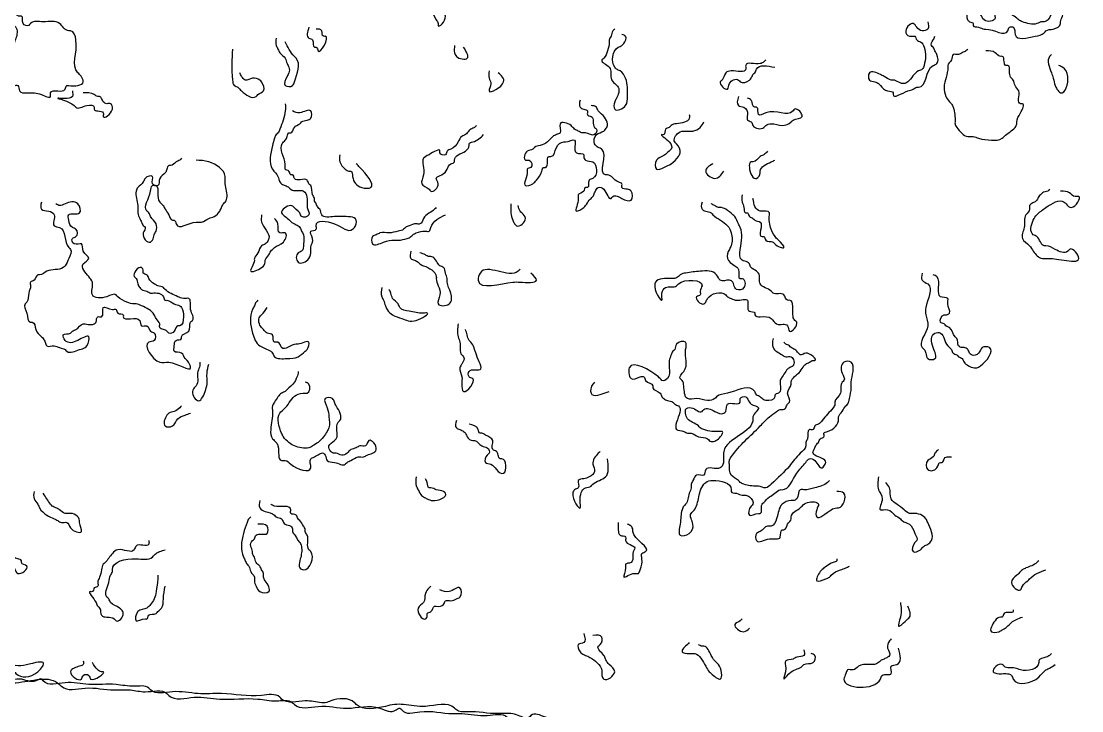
# Model space of a CAD drawing. Header units: metres. Extents: x 0 to 100, y 0 to 141.
# Drawn here: x 85.45 to 100.02, y 53.09 to 62.56 of the extents above; entities that cross this region are included whole.
import ezdxf

# ---------------------------------------------------------------- set-up
doc = ezdxf.new("R2010")
doc.units = ezdxf.units.M

msp = doc.modelspace()

# ---------------------------------------------------------------- linework, layer by layer
for points in [[(90.95, 63.35), (90.95, 63.25), (91.025, 63.15), (91.075, 63.075), (91.125, 63.075), (91.15, 63.025), (91.175, 62.925), (91.125, 62.875), (91.15, 62.575), (91.175, 62.525), (91.175, 62.5), (91.275, 62.625), (91.25, 62.7), (91.275, 62.725), (91.3, 62.95), (91.325, 63.05), (91.275, 63.1), (91.25, 63.225), (91.125, 63.25), (91.125, 63.275), (91.1, 63.325)], [(99.75, 63.275), (99.75, 63.25), (99.675, 63.225), (99.65, 63), (99.675, 63), (99.7, 62.825), (99.675, 62.75), (99.625, 62.7), (99.55, 62.575), (99.5, 62.55), (99.475, 62.55), (99.4, 62.525), (99.2, 62.55), (99.15, 62.575), (99.125, 62.6), (99.05, 62.65), (99, 62.775), (99, 62.825), (98.95, 62.9), (98.8, 62.95), (98.8, 62.825), (98.875, 62.675), (98.825, 62.65), (98.825, 62.6), (98.675, 62.575), (98.625, 62.65), (98.575, 62.675), (98.45, 62.675), (98.475, 62.55), (98.525, 62.525), (98.525, 62.5), (98.6, 62.475), (98.675, 62.45), (98.7, 62.45), (99, 62.425), (99.025, 62.475), (99.075, 62.475), (99.1, 62.375), (99.375, 62.35), (99.5, 62.4), (99.525, 62.425), (99.625, 62.45), (99.725, 62.525), (99.725, 62.55), (99.75, 62.625), (99.775, 62.7), (99.8, 62.725), (99.825, 63.075), (99.85, 63.15)], [(85.075, 62.875), (85.025, 62.825), (84.95, 62.8), (84.85, 62.725), (84.825, 62.7), (84.925, 62.6), (85.1, 62.675), (85.2, 62.575), (85.3, 62.525), (85.375, 62.475), (85.375, 62.325), (85.35, 62.25), (85.325, 61.925), (85.35, 61.675), (85.4, 61.675), (85.425, 61.6), (85.525, 61.575), (85.55, 61.575), (85.725, 61.55), (85.85, 61.525), (85.85, 61.575), (85.95, 61.6), (86.05, 61.625), (86.075, 61.675), (86.1, 61.675), (86.3, 61.725), (86.25, 61.825), (86.225, 61.85), (86.2, 62.3), (86.125, 62.425), (86.1, 62.425), (85.975, 62.525), (85.75, 62.55), (85.575, 62.525), (85.55, 62.5), (85.475, 62.525), (85.45, 62.625), (85.425, 62.625), (85.375, 62.65), (85.3, 62.675), (85.25, 62.725), (85.2, 62.8), (85.175, 62.85)], [(97.9, 62.55), (97.9, 62.45), (97.825, 62.425), (97.75, 62.475), (97.7, 62.525), (97.6, 62.4), (97.675, 62.35), (97.725, 62.35), (97.75, 62.3), (97.8, 62.275), (97.85, 62.2), (97.85, 61.95), (97.825, 61.9), (97.775, 61.875), (97.625, 61.725), (97.575, 61.7), (97.425, 61.75), (97.4, 61.75), (97.3, 61.8), (97.25, 61.825), (97.1, 61.85), (97.1, 61.75), (97.175, 61.725), (97.225, 61.7), (97.25, 61.675), (97.35, 61.6), (97.425, 61.575), (97.425, 61.55), (97.625, 61.6), (97.7, 61.625), (97.75, 61.65), (97.775, 61.65), (97.975, 61.95), (98.025, 61.975), (98.025, 62.1), (98, 62.15), (97.975, 62.2), (97.95, 62.225), (97.975, 62.3), (98, 62.35)], [(89.4, 62.475), (89.4, 62.325), (89.45, 62.3), (89.475, 62.2), (89.5, 62.2), (89.525, 62.15), (89.625, 62.35), (89.6, 62.35), (89.575, 62.425), (89.5, 62.45)], [(93.6, 62.45), (93.575, 62.425), (93.55, 62.35), (93.525, 62.3), (93.525, 62.275), (93.5, 62.15), (93.45, 62.05), (93.425, 62.025), (93.525, 61.925), (93.55, 61.775), (93.6, 61.7), (93.65, 61.65), (93.625, 61.5), (93.6, 61.45), (93.6, 61.35), (93.75, 61.4), (93.775, 61.525), (93.775, 61.65), (93.75, 61.775), (93.675, 61.875), (93.625, 61.9), (93.6, 61.925), (93.65, 62.2), (93.7, 62.225), (93.725, 62.25), (93.75, 62.35), (93.7, 62.375)], [(88.95, 62.325), (88.95, 62.225), (88.975, 62.175), (89, 62.125), (89.075, 62.05), (89.1, 61.975), (89.125, 61.925), (89.125, 61.85), (89.1, 61.8), (89.075, 61.675), (89.175, 61.675), (89.2, 61.725), (89.225, 62.05), (89.2, 62.075), (89.075, 62.275)], [(91.4, 62.225), (91.4, 62.125), (91.425, 62.075), (91.575, 62.05), (91.525, 62.2)], [(88.35, 62.175), (88.35, 61.75), (88.375, 61.675), (88.425, 61.65), (88.45, 61.625), (88.475, 61.6), (88.675, 61.525), (88.7, 61.55), (88.775, 61.6), (88.75, 61.725), (88.725, 61.75), (88.625, 61.775), (88.525, 61.75), (88.475, 61.8), (88.45, 61.85)], [(98.45, 62.175), (98.425, 62.15), (98.375, 62.125), (98.325, 62.1), (98.25, 62.1), (98.225, 62.025), (98.175, 61.95), (98.175, 61.925), (98.125, 61.65), (98.15, 61.525), (98.2, 61.45), (98.225, 61.425), (98.25, 61.375), (98.275, 61.175), (98.275, 61.15), (98.3, 61.1), (98.45, 60.975), (98.525, 60.975), (98.6, 60.95), (98.775, 60.925), (98.925, 60.95), (98.95, 60.975), (99.1, 61.1), (99.125, 61.15), (99.125, 61.175), (99.175, 61.3), (99.2, 61.425), (99.175, 61.425), (99.15, 61.6), (99.1, 61.675), (99.075, 61.75), (99.05, 61.775), (99.025, 61.85), (99, 61.95), (98.975, 61.95), (98.95, 62), (98.925, 62.075), (98.9, 62.075), (98.825, 62.125), (98.7, 62.15)], [(99.6, 62.1), (99.575, 62.075), (99.6, 61.85), (99.625, 61.775), (99.65, 61.675), (99.675, 61.625), (99.725, 61.575), (99.825, 61.8), (99.75, 61.925), (99.7, 61.95)], [(95.675, 62.025), (95.65, 62), (95.6, 61.975), (95.4, 61.95), (95.4, 61.9), (95.2, 61.875), (95.125, 61.85), (95.075, 61.75), (95.05, 61.725), (95.15, 61.625), (95.175, 61.7), (95.3, 61.75), (95.325, 61.725), (95.45, 61.75), (95.475, 61.775), (95.5, 61.825), (95.525, 61.85), (95.55, 61.9), (95.8, 61.925)], [(91.875, 61.875), (91.875, 61.775), (91.9, 61.7), (91.875, 61.6), (92.075, 61.725), (92, 61.85)], [(86.15, 61.6), (86.15, 61.525), (85.95, 61.5), (86.175, 61.4), (86.2, 61.375), (86.35, 61.4), (86.45, 61.375), (86.45, 61.35), (86.5, 61.325), (86.575, 61.3), (86.575, 61.25), (86.7, 61.35), (86.675, 61.425), (86.625, 61.425), (86.575, 61.45), (86.525, 61.525), (86.5, 61.525), (86.45, 61.55), (86.3, 61.575)], [(95.3, 61.525), (95.3, 61.4), (95.375, 61.375), (95.425, 61.275), (95.425, 61.2), (95.475, 61.175), (95.5, 61.125), (95.65, 61.1), (95.675, 61.125), (95.75, 61.15), (95.9, 61.125), (96.025, 61.175), (96.05, 61.2), (96.175, 61.25), (96.075, 61.35), (96.05, 61.325), (95.675, 61.3), (95.575, 61.275), (95.55, 61.375), (95.525, 61.375), (95.475, 61.475), (95.425, 61.5)], [(89.075, 61.425), (89.075, 61.325), (89, 61.075), (88.975, 61.025), (88.95, 61), (88.925, 60.95), (88.9, 60.85), (88.9, 60.525), (88.975, 60.425), (89, 60.35), (89.025, 60.325), (89.075, 60.3), (89.125, 60.275), (89.15, 60.25), (89.325, 60.225), (89.375, 60.025), (89.375, 60), (89.4, 59.9), (89.3, 59.875), (89.275, 59.925), (89.25, 59.95), (89.15, 60.025), (89.025, 59.925), (89.075, 59.875), (89.2, 59.775), (89.25, 59.75), (89.275, 59.725), (89.3, 59.675), (89.325, 59.625), (89.325, 59.5), (89.3, 59.4), (89.25, 59.375), (89.25, 59.25), (89.4, 59.3), (89.425, 59.4), (89.425, 59.45), (89.45, 59.575), (89.425, 59.675), (89.5, 59.7), (89.5, 59.75), (89.75, 59.775), (90, 59.7), (90.025, 59.725), (90.05, 59.825), (89.85, 59.875), (89.75, 59.875), (89.575, 59.9), (89.55, 59.975), (89.525, 60), (89.5, 60.05), (89.475, 60.1), (89.475, 60.125), (89.45, 60.175), (89.425, 60.3), (89.4, 60.325), (89.375, 60.375), (89.2, 60.4), (89.175, 60.45), (89.15, 60.45), (89.125, 60.5), (89.075, 60.525), (89.075, 60.55), (89.025, 60.85), (89.05, 60.9), (89.075, 60.925), (89.1, 60.975), (89.125, 61.025), (89.15, 61.025), (89.2, 61.1), (89.275, 61.15), (89.3, 61.175), (89.375, 61.2), (89.425, 61.225), (89.425, 61.325), (89.275, 61.3), (89.175, 61.325)], [(93.125, 61.475), (93.125, 61.375), (93.175, 61.35), (93.225, 61.325), (93.225, 61.275), (93.275, 61.25), (93.325, 61.1), (93.35, 61.075), (93.325, 61), (93.2, 61.025), (93.15, 61.025), (93.1, 61.05), (93.05, 61.075), (93.025, 61.1), (93, 61.125), (92.85, 61.15), (92.85, 61.025), (92.8, 61), (92.75, 60.975), (92.675, 60.9), (92.575, 60.85), (92.5, 60.825), (92.475, 60.8), (92.4, 60.775), (92.375, 60.65), (92.425, 60.65), (92.45, 60.55), (92.4, 60.525), (92.4, 60.5), (92.375, 60.3), (92.475, 60.325), (92.525, 60.375), (92.6, 60.5), (92.625, 60.55), (92.65, 60.55), (92.675, 60.6), (92.7, 60.7), (92.725, 60.7), (92.8, 60.825), (92.9, 60.9), (92.925, 60.9), (93.05, 60.925), (93.075, 60.75), (93.175, 60.725), (93.175, 60.7), (93.2, 60.65), (93.3, 60.625), (93.3, 60.4), (93.25, 60.375), (93.225, 60.275), (93.2, 60.275), (93.175, 60.225), (93.1, 60.175), (93.1, 60.125), (93.075, 59.95), (93.175, 60), (93.2, 60.025), (93.25, 60.1), (93.275, 60.125), (93.3, 60.15), (93.325, 60.2), (93.35, 60.25), (93.375, 60.275), (93.45, 60.25), (93.55, 60.125), (93.575, 60.15), (93.7, 60.125), (93.825, 60.1), (93.825, 60.225), (93.775, 60.25), (93.7, 60.275), (93.7, 60.325), (93.65, 60.35), (93.5, 60.45), (93.475, 60.45), (93.425, 60.8), (93.375, 60.825), (93.325, 60.875), (93.35, 61), (93.45, 61.05), (93.475, 61.075), (93.5, 61.125), (93.4, 61.3), (93.375, 61.325), (93.35, 61.375), (93.275, 61.4)], [(94.625, 61.275), (94.625, 61.225), (94.45, 61.15), (94.375, 61.125), (94.35, 61.1), (94.3, 61.075), (94.275, 61), (94.25, 61), (94.35, 60.9), (94.375, 60.8), (94.35, 60.775), (94.25, 60.7), (94.175, 60.65), (94.175, 60.525), (94.275, 60.55), (94.375, 60.6), (94.475, 60.7), (94.5, 60.75), (94.45, 60.875), (94.425, 60.9), (94.475, 61.025), (94.575, 61.05), (94.675, 61.05), (94.775, 61.1), (94.825, 61.175)], [(91.7, 61.125), (91.675, 61.1), (91.625, 61.075), (91.575, 61.025), (91.55, 61), (91.5, 60.975), (91.45, 60.9), (91.35, 60.8), (91.3, 60.775), (91.275, 60.725), (91.2, 60.75), (91.2, 60.775), (91.05, 60.725), (90.975, 60.675), (90.975, 60.45), (90.95, 60.325), (91.05, 60.25), (91.075, 60.225), (91.175, 60.325), (91.15, 60.4), (91.225, 60.45), (91.3, 60.525), (91.35, 60.6), (91.4, 60.625), (91.4, 60.65), (91.55, 60.775), (91.6, 60.85), (91.6, 60.875), (91.65, 60.9), (91.8, 61)], [(95.7, 60.775), (95.65, 60.725), (95.6, 60.7), (95.5, 60.625), (95.475, 60.625), (95.45, 60.55), (95.55, 60.4), (95.6, 60.475), (95.6, 60.5), (95.75, 60.625), (95.8, 60.65)], [(87.65, 60.675), (87.625, 60.65), (87.575, 60.625), (87.5, 60.575), (87.475, 60.575), (87.45, 60.525), (87.425, 60.475), (87.35, 60.4), (87.325, 60.3), (87.25, 60.325), (87.25, 60.425), (87.15, 60.4), (87.125, 60.35), (87.05, 60.275), (87.025, 60.225), (87.05, 60.025), (87.05, 59.925), (87.075, 59.85), (87.1, 59.8), (87.125, 59.75), (87.15, 59.725), (87.125, 59.65), (87.225, 59.525), (87.25, 59.55), (87.275, 59.625), (87.3, 59.675), (87.3, 59.775), (87.225, 59.875), (87.2, 59.925), (87.175, 59.95), (87.225, 60.225), (87.25, 60.3), (87.3, 60.3), (87.325, 60.2), (87.35, 60.075), (87.4, 60.025), (87.425, 59.975), (87.475, 59.9), (87.525, 59.825), (87.55, 59.825), (87.575, 59.775), (87.85, 59.8), (87.925, 59.8), (88.025, 59.85), (88.1, 59.875), (88.175, 59.95), (88.2, 60), (88.225, 60.05), (88.25, 60.075), (88.275, 60.15), (88.25, 60.35), (88.25, 60.425), (88.025, 60.625), (87.85, 60.65)], [(89.825, 60.725), (89.825, 60.625), (89.9, 60.525), (89.95, 60.5), (89.975, 60.5), (90, 60.425), (90.125, 60.275), (90.25, 60.275), (90.1, 60.55), (90.05, 60.6)], [(94.95, 60.6), (94.85, 60.5), (94.975, 60.4), (95.1, 60.5)], [(95.35, 60.175), (95.35, 60.075), (95.375, 60), (95.4, 59.925), (95.425, 59.925), (95.45, 59.875), (95.5, 59.85), (95.525, 59.825), (95.6, 59.8), (95.625, 59.6), (95.65, 59.6), (95.675, 59.55), (95.775, 59.525), (95.8, 59.5), (95.925, 59.45), (95.85, 59.55), (95.825, 59.575), (95.75, 59.7), (95.725, 59.9), (95.725, 59.925), (95.6, 59.95), (95.5, 60.125)], [(99.575, 60.25), (99.55, 60.225), (99.475, 60.2), (99.45, 60.175), (99.425, 60.15), (99.4, 60.1), (99.3, 60.025), (99.3, 59.975), (99.25, 59.9), (99.225, 59.725), (99.2, 59.575), (99.3, 59.475), (99.35, 59.4), (99.475, 59.3), (99.525, 59.3), (99.775, 59.275), (99.975, 59.3), (99.85, 59.425), (99.825, 59.4), (99.65, 59.425), (99.525, 59.475), (99.5, 59.475), (99.4, 59.6), (99.35, 59.625), (99.35, 59.825), (99.4, 59.9), (99.525, 60), (99.775, 60.075), (99.8, 60.05), (99.875, 60), (99.975, 60.15), (99.925, 60.15), (99.85, 60.2), (99.725, 60.225)], [(85.725, 60.075), (85.725, 59.975), (85.825, 59.95), (85.9, 59.9), (85.9, 59.75), (85.975, 59.725), (86.1, 59.45), (86.125, 59.425), (86.1, 59.3), (86.05, 59.2), (86.025, 59.175), (85.8, 59.125), (85.7, 59.075), (85.675, 59.075), (85.625, 59), (85.575, 58.975), (85.575, 58.925), (85.55, 58.825), (85.525, 58.7), (85.5, 58.675), (85.525, 58.55), (85.575, 58.425), (85.6, 58.425), (85.65, 58.325), (85.725, 58.225), (85.75, 58.2), (85.775, 58.15), (85.8, 58.1), (85.9, 58.1), (85.975, 58.075), (86.05, 58.05), (86.075, 58.025), (86.25, 58.05), (86.325, 58.075), (86.35, 58.1), (86.375, 58.225), (86.225, 58.175), (86.05, 58.175), (86.025, 58.25), (86.125, 58.275), (86.15, 58.3), (86.2, 58.325), (86.3, 58.4), (86.325, 58.4), (86.475, 58.425), (86.5, 58.5), (86.55, 58.5), (86.575, 58.625), (86.7, 58.6), (86.75, 58.6), (86.775, 58.55), (86.85, 58.525), (86.85, 58.5), (87.075, 58.45), (87.1, 58.375), (87.175, 58.375), (87.225, 58.3), (87.275, 58.275), (87.275, 58.175), (87.2, 58.15), (87.35, 57.875), (87.475, 57.875), (87.775, 57.8), (87.725, 57.9), (87.7, 57.925), (87.65, 58), (87.55, 58.025), (87.55, 58.1), (87.575, 58.175), (87.65, 58.2), (87.65, 58.225), (87.75, 58.3), (87.775, 58.425), (87.8, 58.45), (87.775, 58.6), (87.75, 58.75), (87.675, 58.75), (87.6, 58.775), (87.425, 58.875), (87.4, 58.9), (87.325, 58.925), (87.275, 58.95), (87.2, 59.025), (87.175, 59.075), (87.125, 59.1), (87.125, 59.125), (87.1, 59.175), (87, 59.05), (87.025, 59.025), (87.05, 58.95), (87.075, 58.9), (87.1, 58.875), (87.175, 58.85), (87.225, 58.825), (87.25, 58.825), (87.4, 58.775), (87.425, 58.725), (87.45, 58.725), (87.55, 58.675), (87.625, 58.65), (87.65, 58.625), (87.675, 58.5), (87.625, 58.375), (87.6, 58.375), (87.55, 58.3), (87.475, 58.275), (87.45, 58.3), (87.4, 58.325), (87.35, 58.35), (87.35, 58.4), (87.3, 58.475), (87.275, 58.525), (87.2, 58.6), (87.1, 58.65), (87.025, 58.675), (87, 58.675), (86.9, 58.7), (86.775, 58.775), (86.75, 58.8), (86.625, 58.775), (86.425, 58.8), (86.425, 58.975), (86.375, 59.05), (86.3, 59.225), (86.375, 59.3), (86.3, 59.4), (86.275, 59.5), (86.175, 59.5), (86.15, 59.575), (86.2, 59.6), (86.2, 59.7), (86.15, 59.725), (86.1, 59.825), (86.1, 59.9), (86.25, 59.925), (86.225, 60.05), (86.05, 60.05), (85.975, 60.025), (85.925, 60.05)], [(92.175, 60.05), (92.175, 59.925), (92.2, 59.825), (92.225, 59.775), (92.25, 59.75), (92.375, 59.85), (92.325, 59.925), (92.3, 59.95), (92.275, 60.025)], [(94.8, 60.075), (94.8, 59.975), (94.85, 59.95), (94.925, 59.925), (94.95, 59.9), (95.15, 59.75), (95.2, 59.65), (95.2, 59.475), (95.175, 59.425), (95.15, 59.3), (95.25, 59.2), (95.3, 59.15), (95.325, 59.025), (95.35, 59.025), (95.375, 58.9), (95.275, 58.875), (95.25, 58.9), (95.225, 58.975), (95.175, 59), (95.05, 59), (95, 59.075), (94.9, 59.125), (94.775, 59.125), (94.575, 59.1), (94.5, 59.075), (94.475, 59.05), (94.35, 59.025), (94.15, 58.95), (94.25, 58.725), (94.25, 58.825), (94.3, 58.9), (94.45, 58.925), (94.475, 58.95), (94.8, 58.925), (94.775, 58.85), (94.775, 58.8), (94.725, 58.775), (94.825, 58.675), (94.85, 58.7), (94.875, 58.75), (95.125, 58.8), (95.15, 58.775), (95.2, 58.75), (95.275, 58.725), (95.425, 58.725), (95.45, 58.575), (95.525, 58.55), (95.525, 58.525), (95.6, 58.5), (95.75, 58.475), (95.825, 58.4), (95.975, 58.375), (96, 58.3), (96.1, 58.425), (96.075, 58.45), (96.05, 58.5), (96, 58.725), (95.975, 58.725), (95.925, 58.8), (95.775, 58.825), (95.75, 58.85), (95.6, 58.95), (95.575, 59.1), (95.55, 59.125), (95.475, 59.175), (95.45, 59.225), (95.425, 59.25), (95.35, 59.275), (95.325, 59.425), (95.325, 59.725), (95.3, 59.775), (95.25, 59.875), (95.225, 59.9), (95.125, 59.975), (95.05, 60), (95.025, 60), (94.975, 60.025), (94.925, 60.05)], [(88.75, 59.9), (88.75, 59.8), (88.85, 59.575), (88.825, 59.525), (88.8, 59.5), (88.75, 59.475), (88.7, 59.375), (88.65, 59.3), (88.65, 59.275), (88.6, 59.125), (88.75, 59.175), (88.8, 59.25), (88.8, 59.275), (88.85, 59.35), (88.875, 59.4), (88.9, 59.425), (88.925, 59.45), (89.05, 59.525), (89.075, 59.65), (89, 59.65), (88.975, 59.775), (88.925, 59.85)], [(91.15, 60), (91.125, 59.975), (90.975, 59.85), (90.925, 59.775), (90.875, 59.775), (90.775, 59.75), (90.725, 59.725), (90.7, 59.7), (90.625, 59.675), (90.5, 59.65), (90.375, 59.65), (90.325, 59.625), (90.275, 59.6), (90.275, 59.5), (90.425, 59.525), (90.575, 59.55), (90.625, 59.55), (90.75, 59.575), (90.8, 59.6), (90.825, 59.625), (90.875, 59.65), (91, 59.675), (91.05, 59.675), (91.075, 59.725), (91.275, 59.9)], [(90.8, 59.4), (90.8, 59.3), (90.85, 59.275), (90.9, 59.25), (90.925, 59.225), (90.975, 59.2), (91.15, 59.05), (91.15, 59.025), (91.175, 58.925), (91.2, 58.8), (91.175, 58.675), (91.325, 58.675), (91.35, 58.825), (91.3, 58.975), (91.3, 59.025), (91.275, 59.1), (91.25, 59.175), (91.2, 59.2), (91.175, 59.225), (91.125, 59.3), (91.075, 59.325), (91.05, 59.325), (91, 59.35), (90.925, 59.375)], [(92.3, 59.15), (92.275, 59.125), (91.75, 59.1), (91.725, 59), (92.2, 58.975), (92.3, 58.975), (92.525, 59), (92.45, 59.1)], [(97.825, 59.1), (97.825, 59), (97.9, 58.95), (97.875, 58.625), (97.875, 58.525), (97.9, 58.375), (97.825, 58.075), (97.85, 58.05), (97.875, 58), (97.9, 57.925), (98, 57.925), (97.975, 58.075), (98, 58.275), (98.075, 58.275), (98.125, 58.2), (98.175, 58.1), (98.225, 58.05), (98.25, 58), (98.3, 57.975), (98.325, 57.95), (98.375, 57.925), (98.4, 57.875), (98.425, 57.85), (98.575, 57.8), (98.625, 57.825), (98.75, 58.075), (98.65, 58.075), (98.6, 58), (98.5, 57.975), (98.475, 58), (98.45, 58.05), (98.4, 58.075), (98.375, 58.075), (98.325, 58.1), (98.3, 58.2), (98.275, 58.225), (98.2, 58.35), (98.15, 58.375), (98.125, 58.4), (98.075, 58.425), (98.125, 58.525), (98.15, 58.525), (98.2, 58.55), (98.175, 58.675), (98.175, 58.75), (98.075, 58.775), (98.05, 58.875), (98.05, 58.9), (98.025, 59.05), (97.975, 59.075)], [(90.4, 58.9), (90.4, 58.775), (90.425, 58.725), (90.45, 58.65), (90.475, 58.6), (90.55, 58.525), (90.675, 58.475), (90.875, 58.45), (91.025, 58.55), (90.975, 58.55), (90.775, 58.575), (90.65, 58.625), (90.625, 58.675), (90.55, 58.75), (90.525, 58.825), (90.5, 58.875)], [(88.7, 58.725), (88.675, 58.7), (88.65, 58.65), (88.625, 58.6), (88.625, 58.275), (88.725, 58.1), (88.875, 58.025), (88.9, 58), (88.925, 57.95), (89, 57.925), (89.1, 57.925), (89.25, 57.95), (89.35, 58.025), (89.375, 58.05), (89.4, 58.15), (89.25, 58.125), (89.225, 58.125), (89.025, 58.075), (88.975, 58.15), (88.925, 58.15), (88.9, 58.25), (88.825, 58.275), (88.775, 58.325), (88.75, 58.35), (88.725, 58.5), (88.75, 58.525), (88.825, 58.625)], [(91.45, 58.4), (91.45, 58.225), (91.475, 58.15), (91.5, 57.975), (91.525, 57.95), (91.5, 57.85), (91.475, 57.8), (91.5, 57.675), (91.5, 57.575), (91.525, 57.475), (91.65, 57.65), (91.6, 57.675), (91.6, 57.75), (91.75, 57.775), (91.7, 57.975), (91.625, 58.15), (91.6, 58.175), (91.575, 58.25), (91.55, 58.325)], [(95.775, 58.2), (95.775, 58.075), (95.9, 57.975), (95.95, 57.95), (96.025, 57.95), (96.05, 57.825), (96, 57.8), (95.95, 57.75), (95.9, 57.675), (95.875, 57.625), (95.875, 57.575), (95.85, 57.45), (95.8, 57.425), (95.8, 57.4), (95.675, 57.35), (95.625, 57.375), (95.6, 57.4), (95.55, 57.425), (95.525, 57.475), (95.5, 57.5), (95.15, 57.45), (95, 57.4), (94.975, 57.375), (94.875, 57.35), (94.725, 57.375), (94.6, 57.375), (94.55, 57.55), (94.525, 57.625), (94.5, 57.65), (94.55, 57.75), (94.575, 58.05), (94.575, 58.15), (94.45, 58.125), (94.425, 58.05), (94.4, 58.025), (94.375, 57.975), (94.35, 57.9), (94.35, 57.8), (94.325, 57.65), (94.25, 57.625), (94.225, 57.65), (94.2, 57.675), (93.8, 57.8), (93.8, 57.7), (93.825, 57.65), (93.95, 57.675), (94, 57.675), (94.025, 57.625), (94.125, 57.55), (94.125, 57.525), (94.225, 57.45), (94.25, 57.4), (94.275, 57.375), (94.325, 57.35), (94.4, 57.325), (94.425, 57.3), (94.475, 57.275), (94.45, 57.05), (94.45, 56.95), (94.55, 56.925), (94.6, 56.9), (94.65, 56.9), (94.75, 56.85), (94.875, 56.825), (94.9, 56.8), (95.025, 56.825), (95.075, 56.925), (95.05, 56.925), (94.825, 56.95), (94.775, 56.975), (94.75, 57), (94.6, 57.1), (94.575, 57.175), (94.575, 57.225), (94.65, 57.25), (94.8, 57.2), (94.825, 57.225), (94.975, 57.2), (95.1, 57.175), (95.125, 57.2), (95.15, 57.3), (95.325, 57.325), (95.325, 57.375), (95.4, 57.4), (95.45, 57.325), (95.475, 57.3), (95.575, 57.25), (95.5, 57.125), (95.5, 57.1), (95.1, 56.65), (95.075, 56.45), (95.05, 56.425), (94.85, 56.4), (94.825, 56.325), (94.725, 56.325), (94.675, 56.25), (94.65, 56.2), (94.65, 56.15), (94.625, 56.075), (94.575, 55.925), (94.55, 55.9), (94.525, 55.85), (94.5, 55.65), (94.5, 55.5), (94.625, 55.525), (94.675, 55.65), (94.65, 55.8), (94.675, 55.825), (94.75, 56), (94.825, 56.2), (94.85, 56.225), (94.95, 56.25), (95.2, 56.125), (95.2, 56.1), (95.275, 56.075), (95.35, 56.05), (95.4, 56.05), (95.45, 56.025), (95.5, 55.925), (95.475, 55.9), (95.45, 55.775), (95.575, 55.8), (95.6, 55.8), (95.625, 55.925), (95.65, 55.95), (95.725, 56.025), (95.8, 56.075), (95.875, 56.125), (95.9, 56.125), (96.1, 56.35), (96.225, 56.5), (96.275, 56.55), (96.35, 56.525), (96.45, 56.425), (96.475, 56.45), (96.5, 56.5), (96.35, 56.6), (96.325, 56.625), (96.35, 56.7), (96.375, 56.75), (96.4, 56.775), (96.425, 56.825), (96.475, 56.85), (96.475, 56.9), (96.525, 56.925), (96.675, 57.1), (96.675, 57.125), (96.725, 57.2), (96.775, 57.275), (96.8, 57.3), (96.825, 57.375), (96.85, 57.525), (96.85, 57.6), (96.875, 57.75), (96.85, 57.875), (96.75, 57.875), (96.725, 57.725), (96.75, 57.625), (96.725, 57.6), (96.7, 57.45), (96.625, 57.325), (96.625, 57.3), (96.6, 57.25), (96.45, 57.075), (96.4, 57.025), (96.35, 57), (96.325, 56.95), (96.275, 56.95), (96.25, 56.825), (96.225, 56.775), (96.225, 56.725), (96.15, 56.625), (96, 56.45), (95.75, 56.2), (95.675, 56.15), (95.575, 56.175), (95.55, 56.175), (95.375, 56.2), (95.325, 56.225), (95.3, 56.25), (95.2, 56.325), (95.175, 56.475), (95.175, 56.525), (95.2, 56.575), (95.6, 57), (95.725, 57.125), (95.825, 57.2), (95.875, 57.225), (95.9, 57.225), (95.95, 57.25), (95.975, 57.3), (96, 57.325), (95.975, 57.45), (96.025, 57.575), (96.025, 57.6), (96.15, 57.75), (96.2, 57.825), (96.225, 57.85), (96.275, 57.875), (96.325, 57.9), (96.35, 57.9), (96.225, 58), (96.15, 57.975), (96.125, 58), (96.075, 58.05), (96.025, 58.075), (96, 58.1), (95.95, 58.125), (95.925, 58.15)], [(87.9, 57.875), (87.9, 57.825), (87.875, 57.75), (87.85, 57.55), (87.825, 57.525), (87.8, 57.45), (87.9, 57.35), (87.925, 57.375), (87.975, 57.475), (88, 57.575), (88, 57.725), (88.025, 57.85)], [(89.25, 57.75), (89.25, 57.725), (89.225, 57.65), (89.2, 57.6), (89.1, 57.5), (89.075, 57.475), (89.025, 57.45), (88.975, 57.4), (88.925, 57.325), (88.9, 57.275), (88.9, 57.2), (88.875, 56.95), (88.9, 56.825), (88.95, 56.775), (88.975, 56.725), (89.025, 56.525), (89.075, 56.525), (89.15, 56.475), (89.425, 56.425), (89.425, 56.55), (89.475, 56.575), (89.6, 56.625), (89.625, 56.6), (89.65, 56.525), (89.75, 56.5), (89.9, 56.475), (89.925, 56.5), (89.975, 56.525), (90.075, 56.575), (90.15, 56.575), (90.2, 56.6), (90.275, 56.625), (90.325, 56.675), (90.225, 56.8), (90.175, 56.725), (90.1, 56.725), (90.05, 56.7), (89.975, 56.675), (89.925, 56.625), (89.85, 56.6), (89.775, 56.625), (89.75, 56.625), (89.7, 56.65), (89.675, 56.725), (89.75, 56.8), (89.775, 56.825), (89.8, 57.05), (89.825, 57.075), (89.775, 57.275), (89.75, 57.325), (89.725, 57.375), (89.625, 57.375), (89.65, 57.25), (89.675, 57.125), (89.675, 56.975), (89.65, 56.925), (89.6, 56.85), (89.525, 56.775), (89.45, 56.725), (89.4, 56.7), (89.3, 56.7), (89.2, 56.725), (89.125, 56.775), (89.05, 56.85), (89.025, 56.9), (89, 57.175), (89.075, 57.25), (89.225, 57.425), (89.35, 57.45), (89.375, 57.45), (89.4, 57.575), (89.35, 57.6)], [(93.325, 57.6), (93.3, 57.575), (93.275, 57.45), (93.525, 57.475)], [(87.65, 57.275), (87.625, 57.25), (87.55, 57.2), (87.475, 57.175), (87.45, 57.15), (87.425, 57), (87.525, 57), (87.6, 57.1), (87.7, 57.15), (87.775, 57.175)], [(91.425, 57.075), (91.425, 56.975), (91.475, 56.95), (91.525, 56.925), (91.55, 56.9), (91.575, 56.85), (91.65, 56.8), (91.675, 56.8), (91.775, 56.725), (91.85, 56.7), (91.875, 56.625), (91.85, 56.6), (91.825, 56.5), (91.9, 56.475), (91.975, 56.4), (92.075, 56.35), (92.05, 56.55), (92.025, 56.55), (92, 56.6), (91.975, 56.65), (91.925, 56.675), (91.925, 56.8), (91.825, 56.875), (91.775, 56.9), (91.75, 56.9), (91.725, 56.95), (91.6, 57.025)], [(66.15, 56.875), (66.125, 56.85), (66.15, 56.65), (66.175, 56.375), (66.175, 56.275), (66.275, 56.125), (66.25, 55.95), (66.275, 55.925), (66.3, 55.725), (66.325, 55.575), (66.325, 55.425), (66.35, 55.275), (66.375, 55.075), (66.4, 55.05), (66.425, 54.9), (66.45, 54.7), (66.45, 54.425), (66.5, 54.4), (66.525, 54.225), (66.525, 54), (66.55, 53.825), (66.575, 53.525), (66.6, 53.5), (66.625, 53.275), (66.65, 53), (66.65, 52.725), (66.675, 52.4), (66.7, 52.025), (66.725, 52), (66.75, 51.525), (66.775, 51.45), (66.775, 51.275), (66.8, 51.075), (66.825, 50.875), (66.85, 50.85), (66.875, 50.625), (66.9, 50.475), (66.9, 50.45), (66.95, 50.425), (66.975, 50.35), (66.95, 50.325), (66.975, 50.15), (67, 49.825), (67, 49.625), (67.025, 49.2), (67.05, 48.85), (67.075, 48.825), (67.1, 48.325), (67.125, 47.675), (67.125, 47.1), (67.15, 47.05), (67.125, 47), (67.15, 46.975), (67.175, 46.45), (67.2, 46.1), (67.2, 45.8), (67.225, 45.375), (67.25, 44.95), (67.275, 44.925), (67.3, 44.4), (67.325, 44.05), (67.325, 43.775), (67.35, 43.4), (67.4, 43.3), (67.425, 43.3), (67.4, 43.425), (67.375, 43.475), (67.375, 43.775), (67.35, 44.1), (67.325, 44.425), (67.3, 44.45), (67.275, 44.975), (67.25, 45.4), (67.25, 45.8), (67.225, 46.2), (67.2, 46.55), (67.175, 46.575), (67.15, 47.125), (67.125, 47.725), (67.125, 48.35), (67.1, 48.85), (67.075, 49.2), (67.05, 49.225), (67.025, 49.65), (67, 49.875), (67, 50.225), (66.975, 50.275), (67, 50.375), (67.025, 50.4), (67.175, 50.375), (67.575, 50.35), (67.675, 50.35), (67.775, 50.325), (67.775, 50.275), (67.75, 50.275), (67.775, 50.225), (67.7, 50.125), (67.675, 50.1), (67.625, 50.025), (67.6, 49.975), (67.6, 49.925), (67.575, 49.8), (67.55, 49.25), (67.525, 49.225), (67.5, 48.6), (67.475, 47.85), (67.475, 47.55), (67.45, 47.425), (67.475, 47), (67.45, 46.975), (67.425, 46.175), (67.4, 45.6), (67.4, 45.225), (67.375, 44.4), (67.4, 44.175), (67.425, 44.15), (67.45, 44.125), (67.425, 44.375), (67.425, 44.525), (67.5, 44.55), (67.575, 44.5), (67.65, 44.425), (67.725, 44.4), (67.75, 44.375), (67.775, 44.35), (67.925, 44.225), (67.95, 44.175), (67.95, 44.15), (67.975, 44.025), (68, 43.95), (68.025, 43.925), (68, 43.875), (67.975, 43.85), (68, 43.825), (67.975, 43.725), (67.95, 43.65), (67.95, 43.625), (67.85, 43.6), (67.8, 43.5), (67.775, 43.5), (67.7, 43.45), (67.675, 43.4), (67.65, 43.375), (67.675, 43.35), (67.7, 43.4), (67.725, 43.425), (67.8, 43.475), (67.9, 43.525), (67.925, 43.525), (67.975, 43.55), (68, 43.6), (68.025, 43.625), (68.05, 43.7), (68.025, 43.85), (68.05, 43.875), (68.025, 43.975), (68, 44.125), (68, 44.225), (67.975, 44.3), (67.9, 44.325), (67.9, 44.35), (67.85, 44.425), (67.775, 44.475), (67.75, 44.45), (67.6, 44.525), (67.55, 44.55), (67.5, 44.55), (67.475, 44.625), (67.45, 45.5), (67.475, 45.525), (67.5, 46.15), (67.525, 46.95), (67.525, 47.425), (67.55, 47.775), (67.575, 48.525), (67.6, 48.55), (67.625, 49.175), (67.65, 49.725), (67.65, 49.825), (67.675, 49.875), (67.7, 49.925), (67.75, 49.975), (67.8, 50.05), (67.875, 50.15), (68.275, 50.15), (68.65, 50.125), (68.9, 50.1), (68.925, 50.075), (69.375, 50.05), (69.625, 50.025), (69.95, 50.025), (70.425, 50), (70.7, 49.975), (70.725, 50), (70.925, 49.975), (71.175, 49.95), (71.2, 49.925), (71.675, 49.9), (72.125, 49.875), (72.375, 49.875), (72.425, 49.8), (72.45, 49.85), (72.4, 49.9), (72.35, 49.925), (71.95, 49.95), (71.925, 49.975), (71.375, 50), (70.9, 50.025), (70.8, 50.025), (70.625, 50.05), (70.15, 50.075), (70.125, 50.1), (69.8, 50.125), (69.425, 50.15), (69.175, 50.15), (68.75, 50.175), (68.375, 50.2), (68.35, 50.225), (67.875, 50.25), (67.825, 50.275), (67.825, 50.325), (68.125, 50.35), (68.575, 50.325), (68.6, 50.3), (69.025, 50.275), (69.35, 50.25), (69.55, 50.25), (69.8, 50.225), (70.25, 50.2), (70.275, 50.175), (70.75, 50.15), (70.975, 50.125), (71.4, 50.125), (71.825, 50.1), (72.175, 50.075), (72.2, 50.05), (72.625, 50.025), (73, 50), (73.3, 50), (73.7, 49.975), (74, 49.95), (74.025, 49.925), (74.5, 49.9), (74.825, 49.875), (75.175, 49.875), (75.625, 49.85), (76.025, 49.825), (76.05, 49.8), (76.55, 49.775), (77.05, 49.75), (77.3, 49.75), (77.675, 49.725), (78.1, 49.7), (78.125, 49.675), (78.425, 49.65), (78.775, 49.625), (79.05, 49.625), (79.45, 49.6), (79.775, 49.575), (79.8, 49.55), (80.225, 49.525), (80.625, 49.5), (80.875, 49.5), (81.225, 49.475), (81.6, 49.45), (81.625, 49.425), (82, 49.4), (82.5, 49.375), (82.725, 49.375), (83.075, 49.35), (83.375, 49.325), (83.4, 49.3), (83.775, 49.275), (84.225, 49.25), (84.75, 49.25), (85.1, 49.225), (85.625, 49.2), (85.65, 49.175), (85.9, 49.15), (86.275, 49.125), (86.575, 49.125), (86.875, 49.1), (87.25, 49.075), (87.275, 49.05), (87.4, 49.075), (87.45, 49.05), (87.725, 49.05), (88.1, 49.025), (88.525, 49), (88.55, 48.975), (88.9, 48.95), (89.275, 48.925), (89.575, 48.925), (89.85, 48.9), (90.35, 48.875), (90.375, 48.85), (90.675, 48.825), (91.2, 48.8), (91.325, 48.8), (91.85, 48.775), (92.2, 48.75), (92.225, 48.725), (92.7, 48.7), (92.875, 48.675), (93.175, 48.675), (93.525, 48.65), (94.1, 48.625), (94.125, 48.6), (94.225, 48.625), (94.3, 48.6), (94.7, 48.6), (94.95, 48.575), (95.475, 48.55), (95.5, 48.525), (95.875, 48.5), (96.225, 48.475), (96.55, 48.475), (97.075, 48.45), (97.325, 48.425), (97.35, 48.4), (97.7, 48.375), (98.05, 48.35), (98.35, 48.35), (98.825, 48.325), (99.325, 48.3), (99.35, 48.275), (99.575, 48.25), (99.975, 48.3), (99.625, 48.3), (99.4, 48.325), (98.9, 48.35), (98.875, 48.375), (98.4, 48.4), (98.075, 48.425), (97.75, 48.425), (97.4, 48.45), (97.15, 48.475), (97.125, 48.5), (96.6, 48.525), (96.25, 48.55), (95.925, 48.55), (95.55, 48.575), (95.025, 48.6), (95, 48.625), (94.75, 48.65), (94.325, 48.675), (93.6, 48.675), (93.25, 48.7), (92.925, 48.725), (92.9, 48.75), (92.725, 48.775), (92.25, 48.8), (92.05, 48.8), (91.4, 48.825), (91.25, 48.85), (91.225, 48.875), (90.7, 48.9), (90.4, 48.925), (89.925, 48.925), (89.65, 48.95), (89.325, 48.975), (89.3, 49), (88.925, 49.025), (88.6, 49.05), (88.175, 49.05), (87.8, 49.075), (87.5, 49.1), (87.475, 49.125), (86.925, 49.15), (86.625, 49.175), (86.325, 49.175), (86.05, 49.2), (85.7, 49.225), (85.675, 49.25), (85.15, 49.275), (84.8, 49.3), (84.45, 49.3), (84.35, 49.325), (84.275, 49.3), (84.25, 49.325), (84.05, 49.35), (83.975, 49.325), (83.825, 49.325), (83.45, 49.35), (83.175, 49.375), (83.15, 49.4), (82.775, 49.425), (82.525, 49.45), (82.05, 49.45), (81.675, 49.475), (81.3, 49.5), (81.275, 49.525), (80.925, 49.55), (80.65, 49.575), (80.275, 49.575), (79.85, 49.6), (79.525, 49.625), (79.5, 49.65), (79.1, 49.675), (78.8, 49.7), (78.475, 49.7), (78.175, 49.725), (77.75, 49.75), (77.725, 49.775), (77.375, 49.8), (77.075, 49.825), (76.6, 49.825), (76.1, 49.85), (75.7, 49.875), (75.675, 49.9), (75.225, 49.925), (74.85, 49.95), (74.55, 49.95), (74.475, 49.975), (74.1, 50), (74.075, 50.025), (73.775, 50.05), (73.375, 50.075), (73.075, 50.075), (72.7, 50.1), (72.275, 50.125), (72.25, 50.15), (72.175, 50.175), (71.975, 50.2), (71.625, 50.2), (71.25, 50.225), (70.875, 50.25), (70.85, 50.275), (70.475, 50.3), (70.1, 50.325), (69.75, 50.325), (69.35, 50.35), (68.975, 50.375), (68.95, 50.4), (68.575, 50.425), (68.2, 50.45), (67.85, 50.45), (67.475, 50.475), (67.1, 50.5), (67.075, 50.525), (66.95, 50.575), (66.925, 50.725), (66.925, 50.925), (66.9, 51.125), (66.875, 51.325), (66.85, 51.35), (66.825, 51.55), (66.8, 51.85), (66.8, 52.45), (66.75, 52.475), (66.725, 52.8), (66.725, 53.075), (66.7, 53.35), (66.675, 53.575), (66.65, 53.6), (66.625, 53.9), (66.6, 54.075), (66.6, 54.3), (66.575, 54.45), (67.2, 54.475), (67.225, 54.45), (68, 54.425), (68.025, 54.55), (68.5, 54.55), (68.725, 54.525), (69.075, 54.5), (69.1, 54.475), (69.325, 54.45), (69.425, 54.475), (69.475, 54.475), (69.9, 54.45), (70.05, 54.425), (70.4, 54.4), (70.425, 54.375), (70.825, 54.35), (71.2, 54.325), (71.55, 54.325), (71.75, 54.3), (72.2, 54.275), (72.225, 54.25), (72.625, 54.2), (73.175, 54.175), (73.2, 54.15), (73.825, 54.125), (74.175, 54.1), (74.55, 54.1), (74.825, 54.075), (75.2, 54.05), (75.225, 54.025), (75.675, 54), (75.95, 53.975), (76.4, 53.975), (76.675, 53.95), (76.75, 53.925), (76.775, 53.95), (76.825, 53.925), (77, 53.9), (77.45, 53.9), (77.75, 53.875), (78.1, 53.85), (78.125, 53.825), (78.525, 53.8), (78.8, 53.775), (79.2, 53.775), (79.5, 53.75), (79.95, 53.725), (79.975, 53.7), (80.225, 53.675), (80.725, 53.65), (80.925, 53.65), (81.175, 53.625), (81.6, 53.6), (81.625, 53.575), (81.95, 53.55), (82.375, 53.525), (82.65, 53.525), (83.025, 53.5), (83.2, 53.475), (83.225, 53.45), (83.75, 53.425), (84.125, 53.4), (84.25, 53.4), (84.175, 53.45), (83.8, 53.475), (83.775, 53.5), (83.35, 53.525), (83.075, 53.55), (82.725, 53.55), (82.425, 53.575), (82.075, 53.6), (82.05, 53.625), (81.75, 53.65), (81.375, 53.675), (81.3, 53.675), (81.25, 53.65), (81, 53.675), (80.975, 53.7), (80.75, 53.725), (80.25, 53.75), (80.025, 53.75), (79.575, 53.775), (79.275, 53.8), (79.25, 53.825), (78.925, 53.85), (78.55, 53.875), (78.175, 53.875), (78.025, 53.9), (77.525, 53.925), (77.5, 53.95), (77.1, 53.975), (76.85, 54), (76.575, 54), (76, 54.025), (75.725, 54.05), (75.7, 54.075), (75.325, 54.1), (74.875, 54.125), (74.625, 54.125), (74.225, 54.15), (73.975, 54.175), (73.95, 54.2), (73.825, 54.225), (73.775, 54.2), (73.6, 54.2), (73.2, 54.225), (72.85, 54.25), (72.825, 54.275), (72.625, 54.3), (72.25, 54.325), (71.825, 54.325), (71.7, 54.35), (71.25, 54.375), (71.225, 54.4), (70.85, 54.425), (70.55, 54.45), (70.125, 54.45), (69.975, 54.475), (69.55, 54.5), (69.525, 54.525), (69.125, 54.55), (68.775, 54.575), (68.575, 54.575), (68.25, 54.6), (68.025, 54.625), (68, 54.65), (67.75, 54.675), (67.45, 54.7), (67.425, 54.725), (67, 54.75), (67.025, 54.825), (67.475, 54.825), (67.8, 54.8), (68.2, 54.775), (68.225, 54.75), (68.375, 54.725), (68.575, 54.7), (68.775, 54.7), (68.95, 54.675), (69, 54.7), (69.025, 54.675), (69.225, 54.65), (69.375, 54.675), (69.5, 54.675), (69.825, 54.65), (70.35, 54.625), (70.375, 54.6), (70.775, 54.575), (71.05, 54.55), (71.225, 54.55), (71.55, 54.525), (71.8, 54.5), (71.825, 54.475), (72.075, 54.45), (72.375, 54.425), (72.825, 54.425), (73.125, 54.4), (73.6, 54.375), (73.625, 54.35), (74, 54.325), (74.225, 54.3), (74.35, 54.3), (74.8, 54.275), (74.95, 54.25), (74.975, 54.225), (75, 54.175), (75.725, 54.15), (76.325, 54.15), (76.65, 54.125), (77.05, 54.1), (77.075, 54.075), (77.325, 54.05), (77.6, 54.025), (78.075, 54.025), (78.35, 54), (78.55, 53.975), (78.575, 53.95), (78.85, 53.925), (79.2, 53.95), (79.4, 53.95), (79.625, 53.925), (79.95, 53.9), (79.975, 53.875), (80.325, 53.85), (80.675, 53.825), (80.95, 53.825), (81.225, 53.8), (81.6, 53.775), (81.625, 53.75), (81.85, 53.725), (82.1, 53.7), (82.45, 53.7), (82.875, 53.675), (83.375, 53.65), (83.4, 53.625), (83.725, 53.6), (83.95, 53.575), (84.325, 53.575), (84.35, 53.525), (84.8, 53.5), (84.975, 53.5), (85.375, 53.475), (85.975, 53.45), (86, 53.425), (86.325, 53.4), (86.725, 53.375), (86.95, 53.375), (87.15, 53.35), (87.45, 53.325), (87.475, 53.3), (87.825, 53.275), (88.175, 53.25), (88.7, 53.25), (88.95, 53.225), (89.175, 53.2), (89.2, 53.175), (89.525, 53.15), (89.925, 53.125), (90.375, 53.125), (90.6, 53.1), (90.65, 53.125), (90.675, 53.1), (90.925, 53.075), (91.375, 53.05), (91.5, 53.05), (91.85, 53.025), (92.125, 53), (92.15, 52.975), (92.25, 52.95), (92.5, 52.975), (92.575, 52.975), (92.95, 52.95), (93.275, 52.925), (93.3, 52.9), (93.675, 52.875), (94.05, 52.85), (94.225, 52.85), (94.55, 52.825), (94.8, 52.8), (94.825, 52.775), (95, 52.75), (95.35, 52.725), (95.875, 52.725), (96.225, 52.7), (96.575, 52.675), (96.6, 52.65), (96.8, 52.625), (97.075, 52.6), (97.45, 52.6), (98, 52.575), (98.125, 52.55), (98.15, 52.525), (98.225, 52.55), (98.3, 52.525), (98.45, 52.525), (98.75, 52.55), (98.85, 52.525), (98.875, 52.5), (98.95, 52.475), (99.425, 52.45), (99.525, 52.45), (99.675, 52.425), (99.925, 52.4), (99.95, 52.425), (99.975, 52.475), (99.875, 52.45), (99.75, 52.45), (99.6, 52.475), (99.475, 52.5), (99.45, 52.525), (98.975, 52.55), (98.9, 52.575), (98.825, 52.575), (98.075, 52.6), (97.575, 52.625), (97.55, 52.65), (97.25, 52.675), (97.15, 52.65), (97.125, 52.65), (96.85, 52.675), (96.65, 52.7), (96.625, 52.725), (96.275, 52.75), (95.925, 52.775), (95.575, 52.775), (95.25, 52.8), (95.125, 52.825), (95.1, 52.8), (95.025, 52.825), (94.85, 52.85), (94.625, 52.85), (94.3, 52.875), (94.1, 52.9), (94.075, 52.925), (93.775, 52.95), (93.325, 52.975), (93.15, 52.975), (92.65, 53), (92.45, 53.025), (92.425, 53), (92.275, 53.025), (92.175, 53.05), (92, 53.05), (91.575, 53.075), (91.425, 53.1), (91.4, 53.125), (91, 53.15), (90.7, 53.175), (90.575, 53.175), (90.45, 53.15), (90.05, 53.175), (90.025, 53.2), (89.7, 53.225), (89.625, 53.2), (89.575, 53.2), (89.35, 53.225), (89.025, 53.25), (89, 53.275), (88.75, 53.3), (88.2, 53.325), (87.875, 53.325), (87.525, 53.35), (87.225, 53.375), (87.2, 53.4), (87, 53.425), (86.75, 53.45), (86.375, 53.45), (86.05, 53.475), (85.75, 53.5), (85.725, 53.525), (85.65, 53.5), (85.425, 53.525), (85.15, 53.525), (85.125, 53.6), (85.35, 53.625), (85.375, 53.6), (85.675, 53.625), (85.75, 53.75), (85.65, 53.75), (85.325, 53.725), (85.2, 53.75), (85.175, 53.725), (85.125, 53.65), (85.05, 53.625), (85.025, 53.65), (84.9, 53.625), (84.7, 53.65), (84.45, 53.65), (84.05, 53.675), (83.825, 53.7), (83.8, 53.725), (83.725, 53.7), (83.525, 53.675), (83.5, 53.7), (82.925, 53.725), (82.5, 53.75), (82.15, 53.75), (81.9, 53.775), (81.675, 53.8), (81.65, 53.825), (81.55, 53.85), (81, 53.875), (80.725, 53.875), (80.375, 53.9), (80.025, 53.925), (80, 53.95), (79.675, 53.975), (79.45, 54), (79.15, 54), (78.95, 53.975), (78.8, 54), (78.775, 54.025), (78.65, 54), (78.6, 54.025), (78.425, 54.025), (78.15, 54.05), (77.725, 54.075), (77.7, 54.1), (77.375, 54.125), (77.075, 54.175), (77.075, 54.2), (77.025, 54.225), (76.875, 54.2), (76.575, 54.2), (76.475, 54.225), (76.325, 54.2), (76.3, 54.225), (76.25, 54.2), (76, 54.225), (75.9, 54.225), (75.85, 54.2), (75.575, 54.225), (75.55, 54.25), (75.35, 54.275), (75.075, 54.3), (74.875, 54.3), (74.475, 54.325), (74.45, 54.375), (74.3, 54.375), (74.075, 54.4), (73.7, 54.425), (73.675, 54.45), (73.35, 54.475), (72.9, 54.5), (72.45, 54.5), (72.15, 54.525), (71.9, 54.55), (71.875, 54.575), (71.625, 54.6), (71.3, 54.625), (71.125, 54.625), (70.85, 54.65), (70.45, 54.675), (70.425, 54.7), (69.975, 54.725), (69.575, 54.75), (69.125, 54.75), (69.075, 54.775), (68.9, 54.8), (68.875, 54.775), (68.7, 54.8), (68.5, 54.825), (68.5, 54.85), (68, 54.875), (67.9, 54.9), (67.775, 54.9), (67.75, 55.075), (67.625, 55.05), (67.6, 55.05), (67.575, 54.925), (67.45, 54.975), (67.45, 55.125), (67.625, 55.15), (67.75, 55.375), (67.7, 55.375), (67.575, 55.4), (67.55, 55.325), (67.525, 55.3), (67.45, 55.325), (67.4, 55.35), (67.4, 55.375), (67.375, 55.425), (67.15, 55.45), (67.125, 55.425), (67.025, 55.45), (66.85, 55.5), (66.85, 55.525), (66.8, 55.6), (66.725, 55.65), (66.725, 55.85), (66.7, 55.9), (66.6, 55.7), (66.575, 55.675), (66.525, 55.55), (66.6, 55.525), (66.65, 55.475), (66.7, 55.45), (66.775, 55.35), (66.775, 55.325), (66.925, 55.3), (67.2, 55.325), (67.25, 55.325), (67.275, 55.225), (67.3, 55.175), (67.325, 55.15), (67.25, 54.925), (66.6, 54.95), (66.575, 54.95), (66.5, 55.15), (66.475, 55.35), (66.45, 55.375), (66.425, 55.55), (66.4, 55.7), (66.4, 55.925), (66.375, 56.125), (66.35, 56.2), (66.375, 56.225), (66.325, 56.325), (66.3, 56.45), (66.325, 56.475), (66.3, 56.6), (66.25, 56.7)], [(98.05, 56.675), (98, 56.625), (97.975, 56.575), (97.9, 56.525), (97.9, 56.4), (98.025, 56.425), (98.075, 56.5), (98.1, 56.5), (98.125, 56.55), (98.225, 56.575)], [(93.4, 56.65), (93.375, 56.625), (93.3, 56.475), (93.325, 56.375), (93.25, 56.3), (93.175, 56.275), (93.1, 56.25), (93.1, 56.15), (93.05, 56.125), (93.025, 56.075), (93.125, 55.875), (93.125, 55.975), (93.2, 56.15), (93.275, 56.175), (93.3, 56.2), (93.475, 56.3), (93.5, 56.55)], [(90.875, 56.3), (90.875, 56.175), (90.9, 56.125), (90.925, 56.075), (90.975, 56.025), (91.025, 56), (91.1, 55.975), (91.275, 56.075), (91.25, 56.1), (91.15, 56.125), (91.075, 56.15), (91.05, 56.15), (91.025, 56.225), (91, 56.275)], [(96.55, 56.25), (96.525, 56.225), (96.35, 56.15), (96.2, 56.125), (96.15, 56.125), (96.1, 56), (96.05, 55.975), (96.025, 55.975), (95.9, 55.925), (95.825, 55.725), (95.75, 55.625), (95.7, 55.625), (95.6, 55.55), (95.55, 55.525), (95.55, 55.425), (95.725, 55.45), (95.875, 55.475), (95.9, 55.575), (95.925, 55.575), (95.975, 55.65), (96.025, 55.725), (96.025, 55.75), (96.075, 55.825), (96.15, 55.875), (96.175, 55.9), (96.25, 55.95), (96.4, 55.925), (96.375, 55.85), (96.375, 55.75), (96.575, 55.85), (96.65, 55.875), (96.675, 55.875), (96.75, 56.075), (96.65, 56.1)], [(97.225, 56.3), (97.225, 56.125), (97.275, 56), (97.25, 55.85), (97.35, 55.85), (97.45, 55.775), (97.525, 55.725), (97.55, 55.7), (97.65, 55.65), (97.725, 55.525), (97.75, 55.425), (97.725, 55.4), (97.7, 55.275), (97.8, 55.3), (97.825, 55.325), (97.85, 55.35), (97.9, 55.375), (97.95, 55.425), (97.9, 55.675), (97.875, 55.725), (97.7, 55.8), (97.65, 55.8), (97.575, 55.85), (97.475, 55.925), (97.4, 56), (97.375, 56.15), (97.325, 56.225)], [(85.625, 56.1), (85.625, 56), (85.675, 55.925), (85.7, 55.875), (85.8, 55.775), (85.9, 55.725), (85.95, 55.7), (86, 55.675), (86.075, 55.675), (86.125, 55.6), (86.275, 55.55), (86.25, 55.675), (86.25, 55.7), (86.2, 55.775), (86.1, 55.8), (86.05, 55.8), (85.975, 55.85), (85.925, 55.875), (85.875, 55.9), (85.85, 55.925), (85.8, 56), (85.75, 56.075)], [(88.725, 55.975), (88.725, 55.875), (88.8, 55.825), (88.925, 55.775), (88.95, 55.75), (89.025, 55.725), (89.05, 55.675), (89.075, 55.65), (89.15, 55.625), (89.175, 55.575), (89.175, 55.55), (89.225, 55.475), (89.25, 55.425), (89.275, 55.4), (89.3, 55.325), (89.275, 55.15), (89.275, 55.05), (89.325, 55.025), (89.425, 55.275), (89.4, 55.3), (89.375, 55.5), (89.35, 55.55), (89.35, 55.575), (89.325, 55.625), (89.275, 55.7), (89.25, 55.725), (89.225, 55.775), (89.15, 55.8), (89.15, 55.85), (88.925, 55.9), (88.875, 55.925)], [(88.6, 55.75), (88.575, 55.725), (88.55, 55.675), (88.5, 55.525), (88.5, 55.2), (88.525, 55.15), (88.55, 55.1), (88.575, 55.075), (88.6, 55), (88.65, 54.925), (88.65, 54.875), (88.675, 54.8), (88.725, 54.725), (88.85, 54.725), (88.8, 54.875), (88.775, 54.925), (88.775, 54.975), (88.75, 55.025), (88.725, 55.075), (88.675, 55.125), (88.65, 55.2), (88.625, 55.25), (88.625, 55.275), (88.6, 55.35), (88.625, 55.425), (88.65, 55.45), (88.675, 55.5), (88.825, 55.525), (88.825, 55.625), (88.7, 55.65)], [(93.65, 55.675), (93.65, 55.575), (93.675, 55.5), (93.75, 55.475), (93.75, 55.425), (93.875, 55.325), (93.85, 55.25), (93.85, 55.225), (93.825, 55.125), (93.75, 55.1), (93.75, 55.05), (93.725, 54.925), (93.875, 54.975), (93.925, 54.975), (93.95, 55.025), (93.975, 55.175), (93.975, 55.25), (94.025, 55.275), (93.85, 55.55), (93.85, 55.575), (93.825, 55.625), (93.775, 55.65)], [(87.2, 55.425), (87.2, 55.375), (87.025, 55.35), (87, 55.3), (86.775, 55.3), (86.7, 55.25), (86.6, 55.125), (86.575, 55.1), (86.55, 55.025), (86.525, 54.925), (86.5, 54.85), (86.5, 54.8), (86.45, 54.775), (86.425, 54.725), (86.4, 54.725), (86.475, 54.575), (86.5, 54.525), (86.525, 54.5), (86.55, 54.4), (86.625, 54.375), (86.725, 54.35), (86.75, 54.325), (86.85, 54.425), (86.825, 54.475), (86.8, 54.5), (86.675, 54.575), (86.65, 54.625), (86.625, 54.65), (86.65, 54.85), (86.675, 54.95), (86.7, 55), (86.7, 55.025), (87.025, 55.175), (87.25, 55.2), (87.3, 55.25), (87.35, 55.275), (87.425, 55.3)], [(85.15, 55.25), (85.15, 55.15), (85.2, 55.125), (85.25, 55.1), (85.275, 55.1), (85.35, 55.05), (85.375, 55), (85.4, 54.975), (85.525, 55.075), (85.45, 55.125), (85.45, 55.15), (85.4, 55.175), (85.3, 55.225)], [(96.65, 55.175), (96.65, 55.15), (96.6, 55.125), (96.55, 55.1), (96.475, 55.05), (96.425, 55), (96.375, 54.875), (96.5, 54.9), (96.55, 54.925), (96.575, 54.95), (96.7, 55.025), (96.775, 55.05), (96.825, 55.075)], [(99.425, 55.15), (99.4, 55.125), (99.25, 55.05), (99.2, 55.025), (99.15, 54.975), (99.125, 54.95), (99.05, 54.85), (99.175, 54.75), (99.2, 54.8), (99.275, 54.875), (99.3, 54.9), (99.4, 54.975), (99.525, 55.025)], [(87.325, 54.95), (87.325, 54.9), (87.3, 54.725), (87.275, 54.625), (87.225, 54.55), (87.175, 54.5), (87.05, 54.45), (87.025, 54.325), (87.15, 54.35), (87.175, 54.35), (87.2, 54.4), (87.3, 54.425), (87.325, 54.45), (87.375, 54.5), (87.4, 54.625), (87.425, 54.8)], [(91.075, 54.8), (91.05, 54.775), (91, 54.7), (90.975, 54.575), (90.9, 54.5), (91, 54.35), (91.025, 54.4), (91.025, 54.425), (91.075, 54.45), (91.125, 54.525), (91.15, 54.525), (91.25, 54.55), (91.275, 54.6), (91.35, 54.6), (91.425, 54.625), (91.475, 54.65), (91.475, 54.775), (91.325, 54.725), (91.2, 54.75)], [(97.525, 54.575), (97.525, 54.375), (97.5, 54.25), (97.625, 54.35), (97.65, 54.375), (97.625, 54.525)], [(95.35, 54.35), (95.325, 54.325), (95.25, 54.275), (95.375, 54.175), (95.45, 54.225)], [(99.075, 54.475), (99.075, 54.45), (98.95, 54.425), (98.925, 54.375), (98.9, 54.375), (98.825, 54.325), (98.775, 54.175), (98.875, 54.175), (98.925, 54.2), (99.025, 54.275), (99.05, 54.3), (99.2, 54.375)], [(93.175, 54.15), (93.175, 54.025), (93.1, 54), (93.125, 53.9), (93.15, 53.875), (93.2, 53.85), (93.4, 53.7), (93.425, 53.625), (93.425, 53.575), (93.45, 53.525), (93.6, 53.625), (93.525, 53.725), (93.5, 53.75), (93.475, 53.8), (93.45, 53.85), (93.375, 53.975), (93.4, 54), (93.425, 54.1), (93.3, 54.125)], [(97.4, 54.075), (97.375, 54.05), (97.35, 53.95), (97.375, 53.85), (97.35, 53.825), (97.3, 53.8), (97.25, 53.775), (97.225, 53.75), (97.1, 53.725), (96.95, 53.7), (96.875, 53.65), (96.8, 53.65), (96.775, 53.6), (96.75, 53.525), (97.25, 53.525), (97.275, 53.575), (97.4, 53.6), (97.4, 53.7), (97.475, 53.725), (97.5, 53.95)], [(94.625, 54.025), (94.6, 54), (94.525, 53.9), (94.625, 53.875), (94.7, 53.875), (94.85, 53.7), (94.9, 53.625), (94.925, 53.6), (95.05, 53.525), (95.025, 53.725), (95, 53.75), (94.925, 53.85), (94.825, 53.975), (94.8, 53.975), (94.75, 54)], [(96.2, 53.925), (96.2, 53.85), (96.1, 53.825), (96.05, 53.8), (95.95, 53.775), (95.95, 53.675), (95.925, 53.525), (96.025, 53.625), (96.175, 53.7), (96.2, 53.725), (96.325, 53.75), (96.35, 53.85), (96.3, 53.875)], [(86.3, 53.775), (86.3, 53.725), (86.25, 53.7), (86.175, 53.675), (86.125, 53.625), (86.275, 53.525), (86.3, 53.575), (86.375, 53.575), (86.4, 53.525), (86.575, 53.625), (86.55, 53.625), (86.5, 53.65), (86.425, 53.75)], [(99.6, 53.875), (99.575, 53.85), (99.525, 53.825), (99.425, 53.775), (99.425, 53.75), (99.175, 53.65), (99.1, 53.675), (98.95, 53.7), (98.925, 53.725), (98.8, 53.625), (98.85, 53.6), (98.975, 53.6), (99.05, 53.575), (99.075, 53.525), (99.425, 53.55), (99.525, 53.65), (99.575, 53.675), (99.65, 53.725)]]:
    msp.add_spline(points, degree=3)

doc.saveas('drawing.dxf')
